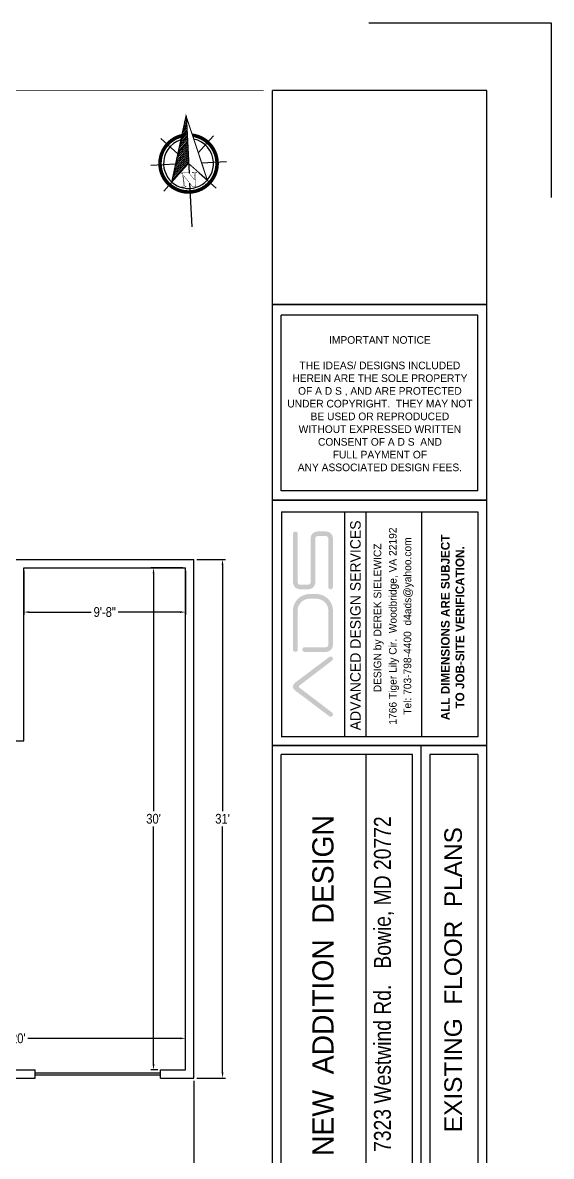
# Model space of a CAD drawing. Header units: inches. Extents: x -1842 to 12195, y -2228 to 2193.
# Drawn here: x 3321 to 3700, y 729 to 1543 of the extents above; entities that cross this region are included whole.
import ezdxf

# ---------------------------------------------------------------- set-up
doc = ezdxf.new("R2010")
doc.units = ezdxf.units.IN
doc.header["$LTSCALE"] = 6
doc.header["$MEASUREMENT"] = 0
doc.layers.add('Title Block', color=7, linetype='Continuous')
doc.layers.add('TXT', color=4, linetype='Continuous')
doc.styles.add('HS-DESIGN-PLAN', font='GOTHIC.TTF', dxfattribs={"height": 0.09375})
doc.styles.add('HS-DESIGN-TTLB', font='GOTHIC.TTF')
doc.styles.get("Standard").update_dxf_attribs({"font": 'ARIALN.TTF'})
doc.dimstyles.get("Standard").update_dxf_attribs({"dimtxt": 7, "dimasz": 4, "dimexe": 2, "dimexo": 2, "dimgap": 2, "dimtad": 0, "dimtih": 1, "dimtoh": 1, "dimdec": 0, "dimzin": 0, "dimdsep": 46, "dimlunit": 4, "dimtxsty": 'Standard', "dimcen": 0.09, "dimclrd": 3, "dimclre": 3, "dimclrt": 3, "dimadec": 0, "dimazin": 0, "dimtfac": 1, "dimtdec": 0, "dimtofl": 0, "dimtmove": 0, "dimatfit": 3, "dimfxl": 1, "dimtolj": 1, "dimtzin": 0, "dimarcsym": 0})

# ---------------------------------------------------------------- blocks, each defined once
blk = doc.blocks.new('*D36')
at = {"layer": 'Defpoints', "color": 0, "transparency": 16777216}
for p in [(3443.89, 1157.8), (3464.39, 1157.8), (3443.89, 785.6)]:
    blk.add_point(p, dxfattribs=at)
at = {"layer": 'Title Block', "color": 3, "lineweight": -2, "transparency": 16777216}
for p, q in [((3445.89, 1157.8), (3466.39, 1157.8)), ((3464.39, 1153.8), (3464.39, 977.27)), ((3464.39, 789.6), (3464.39, 966.12)), ((3445.89, 785.6), (3466.39, 785.6))]:
    blk.add_line(p, q, dxfattribs=at)
at = {"layer": 'Title Block', "color": 3, "transparency": 16777216}
for points in [[(3463.72, 1153.8), (3465.05, 1153.8), (3464.39, 1157.8)], [(3463.72, 789.6), (3465.05, 789.6), (3464.39, 785.6)]]:
    blk.add_solid(points, dxfattribs=at)
at = {"layer": 'Title Block', "color": 3, "transparency": 16777216, "insert": (3464.39, 971.7), "char_height": 7, "attachment_point": 5}
blk.add_mtext("\\A1;31'", dxfattribs=at)
blk = doc.blocks.new('*D47')
at = {"layer": 'Defpoints', "color": 0, "transparency": 16777216}
for p in [(3321.89, 1151.8), (3437.89, 1151.8), (3437.89, 1120.1)]:
    blk.add_point(p, dxfattribs=at)
at = {"layer": 'Title Block', "color": 3, "lineweight": -2, "transparency": 16777216}
for p, q in [((3321.89, 1149.8), (3321.89, 1118.1)), ((3437.89, 1149.8), (3437.89, 1118.1)), ((3325.89, 1120.1), (3370.25, 1120.1)), ((3433.89, 1120.1), (3389.52, 1120.1))]:
    blk.add_line(p, q, dxfattribs=at)
at = {"layer": 'Title Block', "color": 3, "transparency": 16777216}
for points in [[(3325.89, 1120.76), (3325.89, 1119.43), (3321.89, 1120.1)], [(3433.89, 1120.76), (3433.89, 1119.43), (3437.89, 1120.1)]]:
    blk.add_solid(points, dxfattribs=at)
at = {"layer": 'Title Block', "color": 3, "transparency": 16777216, "insert": (3379.89, 1120.1), "char_height": 7, "attachment_point": 5}
blk.add_mtext('\\A1;9\'-8"', dxfattribs=at)
blk = doc.blocks.new('*D49')
at = {"layer": 'Defpoints', "color": 0, "transparency": 16777216}
for p in [(3437.89, 1151.8), (3414.89, 791.6), (3419.89, 791.6)]:
    blk.add_point(p, dxfattribs=at)
at = {"layer": 'Title Block', "color": 3, "lineweight": -2, "transparency": 16777216}
for p, q in [((3435.89, 1151.8), (3412.89, 1151.8)), ((3414.89, 1147.8), (3414.89, 977.27)), ((3414.89, 795.6), (3414.89, 966.12)), ((3417.89, 791.6), (3412.89, 791.6))]:
    blk.add_line(p, q, dxfattribs=at)
at = {"layer": 'Title Block', "color": 3, "transparency": 16777216}
for points in [[(3414.22, 1147.8), (3415.55, 1147.8), (3414.89, 1151.8)], [(3414.22, 795.6), (3415.55, 795.6), (3414.89, 791.6)]]:
    blk.add_solid(points, dxfattribs=at)
at = {"layer": 'Title Block', "color": 3, "transparency": 16777216, "insert": (3414.89, 971.7), "char_height": 7, "attachment_point": 5}
blk.add_mtext("\\A1;30'", dxfattribs=at)
blk = doc.blocks.new('*D50')
at = {"layer": 'Defpoints', "color": 0, "transparency": 16777216}
for p in [(3197.89, 814.1), (3197.89, 791.6), (3437.89, 791.6)]:
    blk.add_point(p, dxfattribs=at)
at = {"layer": 'Title Block', "color": 3, "lineweight": -2, "transparency": 16777216}
for p, q in [((3197.89, 793.6), (3197.89, 816.1)), ((3201.89, 814.1), (3310.97, 814.1)), ((3433.89, 814.1), (3324.8, 814.1)), ((3437.89, 793.6), (3437.89, 816.1))]:
    blk.add_line(p, q, dxfattribs=at)
at = {"layer": 'Title Block', "color": 3, "transparency": 16777216}
for points in [[(3201.89, 814.76), (3201.89, 813.43), (3197.89, 814.1)], [(3433.89, 814.76), (3433.89, 813.43), (3437.89, 814.1)]]:
    blk.add_solid(points, dxfattribs=at)
at = {"layer": 'Title Block', "color": 3, "transparency": 16777216, "insert": (3317.89, 814.1), "char_height": 7, "attachment_point": 5}
blk.add_mtext("\\A1;20'", dxfattribs=at)
blk = doc.blocks.new('*D61')
at = {"layer": 'Defpoints', "color": 0, "transparency": 16777216}
for p in [(3443.89, 785.6), (3191.89, 737.2), (3443.89, 713.1)]:
    blk.add_point(p, dxfattribs=at)
at = {"layer": 'Title Block', "color": 3, "lineweight": -2, "transparency": 16777216}
for p, q in [((3443.89, 783.6), (3443.89, 711.1)), ((3191.89, 735.2), (3191.89, 711.1)), ((3195.89, 713.1), (3310.97, 713.1)), ((3439.89, 713.1), (3324.8, 713.1))]:
    blk.add_line(p, q, dxfattribs=at)
at = {"layer": 'Title Block', "color": 3, "transparency": 16777216}
for points in [[(3195.89, 713.76), (3195.89, 712.43), (3191.89, 713.1)], [(3439.89, 713.76), (3439.89, 712.43), (3443.89, 713.1)]]:
    blk.add_solid(points, dxfattribs=at)
at = {"layer": 'Title Block', "color": 3, "transparency": 16777216, "insert": (3317.89, 713.1), "char_height": 7, "attachment_point": 5}
blk.add_mtext("\\A1;21'", dxfattribs=at)
blk = doc.blocks.new('*X137')
at = {"color": 0}
for p, q in [((147.15, -410.22), (147.62, -409.76)), ((147.35, -409.49), (147.62, -409.23)), ((147.55, -408.76), (147.62, -408.7)), ((145.96, -414.6), (147.62, -412.94)), ((146.16, -413.87), (147.62, -412.41)), ((146.36, -413.14), (147.62, -411.88)), ((146.55, -412.41), (147.62, -411.35)), ((146.75, -411.68), (147.62, -410.82)), ((146.95, -410.95), (147.62, -410.29)), ((144.76, -418.98), (147.62, -416.12)), ((144.96, -418.25), (147.62, -415.59)), ((145.16, -417.52), (147.62, -415.06)), ((145.36, -416.79), (147.62, -414.53)), ((145.56, -416.06), (147.62, -414)), ((145.76, -415.33), (147.62, -413.47)), ((143.56, -423.36), (147.62, -419.3)), ((143.76, -422.63), (147.62, -418.77)), ((143.96, -421.9), (147.62, -418.24)), ((144.16, -421.17), (147.62, -417.71)), ((144.36, -420.44), (147.62, -417.18)), ((144.56, -419.71), (147.62, -416.65)), ((142.76, -426.28), (147.62, -421.42)), ((142.96, -425.55), (147.62, -420.89)), ((143.16, -424.82), (147.62, -420.36)), ((143.36, -424.09), (147.62, -419.83))]:
    blk.add_line(p, q, dxfattribs=at)
blk = doc.blocks.new('North')
for p, q in [((-0.05, 18.32), (-0.05, 2.23)), ((-2.92, 7.82), (-7.42, 12.32)), ((2.82, 7.82), (7.32, 12.32)), ((-3.71, 4.95), (-10.67, 4.95)), ((3.61, 4.95), (10.57, 4.95)), ((-2.92, 2.08), (-7.42, -2.42)), ((2.82, 2.08), (7.32, -2.42)), ((-0.05, -0.54), (-0.05, -12.88))]:
    blk.add_line(p, q)
for points, const_width in [([(-5.06, -0.01), (-0.05, 18.32), (4.95, 0.05), (-0.05, 4.95), (-5.06, -0.01)], 0.3), ([(-1.6, -0.98), (-1.6, -1.05), (-1.59, -1.12), (-1.58, -1.18), (-1.57, -1.22), (-1.56, -1.27), (-1.54, -1.31), (-1.52, -1.33), (-1.5, -1.35), (-1.47, -1.37), (-1.44, -1.38), (-1.4, -1.4), (-1.34, -1.41), (-1.28, -1.42), (-1.21, -1.43), (-1.13, -1.43), (-1.05, -1.43), (-1.05, -1.59), (-2.39, -1.59), (-2.39, -1.43), (-2.35, -1.43), (-2.28, -1.43), (-2.21, -1.43), (-2.14, -1.42), (-2.09, -1.41), (-2.04, -1.4), (-2, -1.38), (-1.96, -1.37), (-1.94, -1.35), (-1.91, -1.33), (-1.88, -1.31), (-1.86, -1.27), (-1.85, -1.23), (-1.83, -1.18), (-1.82, -1.12), (-1.81, -1.06), (-1.81, -1), (-1.81, 2.29), (-2.39, 2.29), (-2.39, 2.44), (-0.21, 2.44), (1.39, 0.24), (1.39, 1.81), (1.39, 1.88), (1.38, 1.95), (1.37, 2), (1.36, 2.06), (1.35, 2.1), (1.33, 2.14), (1.31, 2.17), (1.29, 2.19), (1.26, 2.21), (1.22, 2.23), (1.17, 2.25), (1.12, 2.26), (1.06, 2.27), (0.99, 2.28), (0.92, 2.29), (0.84, 2.29), (0.82, 2.29), (0.82, 2.44), (2.16, 2.44), (2.16, 2.29), (2.12, 2.29), (2.04, 2.29), (1.98, 2.28), (1.92, 2.27), (1.86, 2.26), (1.81, 2.25), (1.77, 2.24), (1.73, 2.22), (1.71, 2.2), (1.69, 2.18), (1.67, 2.15), (1.65, 2.1), (1.63, 2.06), (1.62, 2.01), (1.61, 1.95), (1.61, 1.88), (1.61, 1.81), (1.61, -1.59), (0.7, -1.59), (-1.6, 1.62), (-1.6, -0.98), (-1.6, -0.98)], 0.1)]:
    blk.add_lwpolyline(points, dxfattribs=dict(const_width=const_width))
at = {"const_width": 1}
for points in [[(-8.05, 4.95, 1), (7.95, 4.95, 0.359415), (1.47, 12.8, 1)], [(-1.57, 12.8, 0.359415), (-8.05, 4.95, 1)]]:
    blk.add_lwpolyline(points, format="xyb", dxfattribs=at)
for start, end in [(105.027, 180), (0, 74.973), (180, 0)]:
    blk.add_arc((-0.05, 4.95), 7, start, end)
blk.add_blockref('*X137', (-147.67, 426.84))

msp = doc.modelspace()

# ---------------------------------------------------------------- hatches: boundary and pattern name
at = {"layer": 'Title Block'}
h = msp.add_hatch(color=256, dxfattribs=at)
h.paths.add_polyline_path([(3542.870824, 1085.2007088, 0.1912949762), (3543.5388041, 1086.2357146), (3543.5388041, 1086.8827609, 0.1065363828), (3543.2602102, 1087.5283805, 0.1989123674), (3542.1770189, 1088.2051502), (3541.6263436, 1088.2051502, 0.1139636446), (3540.9325385, 1087.9177667), (3516.3527652, 1069.3396385, 0.5149988252), (3516.3527652, 1063.9055228), (3540.9325385, 1045.3273946, 0.1139636446), (3541.6263436, 1045.0400111), (3542.1770189, 1045.0400111, 0.1989123674), (3543.2602102, 1045.7167808, 0.1065363829), (3543.5388041, 1046.3624004), (3543.5388041, 1047.0094467, 0.1912949762), (3542.870824, 1048.0444525), (3519.4563961, 1065.9289213, -0.5343557179), (3519.4563961, 1067.31624)])
h.paths.add_polyline_path([(3538.5324535, 1091.5427173, 0.4142135624), (3543.5388041, 1096.5490679), (3543.5388041, 1119.6888045, 0.440849221), (3531.8573193, 1133.0390729), (3526.6349684, 1133.0390729, 0.440849221), (3514.9534836, 1119.6888045), (3514.9534836, 1093.2115008, 0.4142135624), (3516.6222671, 1091.5427173, 0.4142135624), (3518.2910507, 1093.2115008), (3518.2910507, 1119.6888045, -0.4500136067), (3526.6349684, 1129.7015058), (3531.8573193, 1129.7015058, -0.4500136067), (3540.201237, 1119.6888045), (3540.201237, 1096.5490679, -0.4142135624), (3538.5324535, 1094.8802844), (3523.2974013, 1094.8802844, 0.4142135624), (3521.6286178, 1093.2115008, 0.4142135624), (3523.2974013, 1091.5427173)])
h.paths.add_polyline_path([(3527.5773603, 1141.480773, -0.4142135624), (3525.9085768, 1139.8119895), (3519.9598342, 1139.8119895, -0.4142135624), (3518.2910507, 1141.480773), (3518.2910507, 1176.3019944, 0.4142135624), (3516.6222671, 1177.9707779, 0.4142135624), (3514.9534836, 1176.3019944), (3514.9534836, 1141.480773, 0.4142135624), (3519.9598342, 1136.4744224), (3525.9085768, 1136.4744224, 0.4142135624), (3530.9149274, 1141.480773), (3530.9149274, 1172.9644273, -0.4142135624), (3532.5837109, 1174.6332108), (3538.5324535, 1174.6332108, -0.4142135624), (3540.201237, 1172.9644273), (3540.201237, 1138.1432059, 0.4142135624), (3541.8700206, 1136.4744224, 0.4142135624), (3543.5388041, 1138.1432059), (3543.5388041, 1172.9644273, 0.4142135624), (3538.5324535, 1177.9707779), (3532.5837109, 1177.9707779, 0.4142135624), (3527.5773603, 1172.9644273)])
h = msp.add_hatch(color=256, dxfattribs=at)
h.paths.add_polyline_path([(3542.870824, 1085.2007088, 0.1912949762), (3543.5388041, 1086.2357146), (3543.5388041, 1086.8827609, 0.1065363828), (3543.2602102, 1087.5283805, 0.1989123674), (3542.1770189, 1088.2051502), (3541.6263436, 1088.2051502, 0.1139636446), (3540.9325385, 1087.9177667), (3516.3527652, 1069.3396385, 0.5149988252), (3516.3527652, 1063.9055228), (3540.9325385, 1045.3273946, 0.1139636446), (3541.6263436, 1045.0400111), (3542.1770189, 1045.0400111, 0.1989123674), (3543.2602102, 1045.7167808, 0.1065363829), (3543.5388041, 1046.3624004), (3543.5388041, 1047.0094467, 0.1912949762), (3542.870824, 1048.0444525), (3519.4563961, 1065.9289213, -0.5343557179), (3519.4563961, 1067.31624)])
h.paths.add_polyline_path([(3538.5324535, 1091.5427173, 0.4142135624), (3543.5388041, 1096.5490679), (3543.5388041, 1119.6888045, 0.440849221), (3531.8573193, 1133.0390729), (3526.6349684, 1133.0390729, 0.440849221), (3514.9534836, 1119.6888045), (3514.9534836, 1093.2115008, 0.4142135624), (3516.6222671, 1091.5427173, 0.4142135624), (3518.2910507, 1093.2115008), (3518.2910507, 1119.6888045, -0.4500136067), (3526.6349684, 1129.7015058), (3531.8573193, 1129.7015058, -0.4500136067), (3540.201237, 1119.6888045), (3540.201237, 1096.5490679, -0.4142135624), (3538.5324535, 1094.8802844), (3523.2974013, 1094.8802844, 0.4142135624), (3521.6286178, 1093.2115008, 0.4142135624), (3523.2974013, 1091.5427173)])
h.paths.add_polyline_path([(3527.5773603, 1141.480773, -0.4142135624), (3525.9085768, 1139.8119895), (3519.9598342, 1139.8119895, -0.4142135624), (3518.2910507, 1141.480773), (3518.2910507, 1176.3019944, 0.4142135624), (3516.6222671, 1177.9707779, 0.4142135624), (3514.9534836, 1176.3019944), (3514.9534836, 1141.480773, 0.4142135624), (3519.9598342, 1136.4744224), (3525.9085768, 1136.4744224, 0.4142135624), (3530.9149274, 1141.480773), (3530.9149274, 1172.9644273, -0.4142135624), (3532.5837109, 1174.6332108), (3538.5324535, 1174.6332108, -0.4142135624), (3540.201237, 1172.9644273), (3540.201237, 1138.1432059, 0.4142135624), (3541.8700206, 1136.4744224, 0.4142135624), (3543.5388041, 1138.1432059), (3543.5388041, 1172.9644273, 0.4142135624), (3538.5324535, 1177.9707779), (3532.5837109, 1177.9707779, 0.4142135624), (3527.5773603, 1172.9644273)])

# ---------------------------------------------------------------- linework, layer by layer
msp.add_lwpolyline([(1998.8759753, 1494.6223555, 0.5, 0.5, 0), (3493.93521, 1494.6223555, 0, 0, 0), (3493.93521, 368.173134, 0.5, 0.5, 0), (1998.8759753, 368.173134, 0.5, 0.5, 0)], format="xyseb")
for p, q in [((3569.3913682, 1543.1993155), (3700.1949532, 1543.1993155)), ((3569.3913682, 1543.1993155), (3700.1949532, 1543.1993155)), ((3569.3913682, 1543.1993155), (3700.1949532, 1543.1993155)), ((3569.3913682, 1543.1993155), (3700.1949532, 1543.1993155)), ((3569.3913682, 1543.1993155), (3700.1949532, 1543.1993155)), ((3569.3913682, 1543.1993155), (3700.1949532, 1543.1993155)), ((3569.3913682, 1543.1993155), (3700.1949532, 1543.1993155)), ((3569.3913682, 1543.1993155), (3700.1949532, 1543.1993155)), ((3700.1949532, 1543.1993155), (3700.1949532, 1417.7088355)), ((3700.1949532, 1543.1993155), (3700.1949532, 1417.7088355)), ((3700.1949532, 1543.1993155), (3700.1949532, 1417.7088355)), ((3700.1949532, 1543.1993155), (3700.1949532, 1417.7088355)), ((3700.1949532, 1543.1993155), (3700.1949532, 1417.7088355)), ((3700.1949532, 1543.1993155), (3700.1949532, 1417.7088355)), ((3700.1949532, 1543.1993155), (3700.1949532, 1417.7088355)), ((3700.1949532, 1543.1993155), (3700.1949532, 1417.7088355)), ((3700.1949532, 1543.1993155), (3700.1949532, 1417.7088355)), ((3700.1949532, 1543.1993155), (3700.1949532, 1417.7088355)), ((3700.1949532, 1543.1993155), (3700.1949532, 1417.7088355)), ((3700.1949532, 1543.1993155), (3700.1949532, 1417.7088355)), ((3700.1949532, 1543.1993155), (3700.1949532, 1417.7088355)), ((3700.1949532, 1543.1993155), (3700.1949532, 1417.7088355)), ((3700.1949532, 1543.1993155), (3700.1949532, 1417.7088355)), ((3700.1949532, 1543.1993155), (3700.1949532, 1417.7088355)), ((3700.1949532, 1543.1993155), (3700.1949532, 1417.7088355)), ((3700.1949532, 1543.1993155), (3700.1949532, 1417.7088355)), ((3700.1949532, 1543.1993155), (3700.1949532, 1417.7088355)), ((3700.1949532, 1543.1993155), (3700.1949532, 1417.7088355)), ((3700.1949532, 1543.1993155), (3700.1949532, 1417.7088355)), ((3700.1949532, 1543.1993155), (3700.1949532, 1417.7088355)), ((3700.1949532, 1543.1993155), (3700.1949532, 1417.7088355)), ((3700.1949532, 1543.1993155), (3700.1949532, 1417.7088355)), ((3700.1949532, 1543.1993155), (3700.1949532, 1417.7088355)), ((3700.1949532, 1543.1993155), (3700.1949532, 1417.7088355)), ((3700.1949532, 1543.1993155), (3700.1949532, 1417.7088355)), ((3700.1949532, 1543.1993155), (3700.1949532, 1417.7088355)), ((3700.1949532, 1543.1993155), (3700.1949532, 1417.7088355)), ((3700.1949532, 1543.1993155), (3700.1949532, 1417.7088355)), ((3500.260335, 368.173124), (3500.260335, 1494.6223455)), ((3653.875335, 1494.6223455), (3500.260335, 1494.6223455)), ((3653.875335, 368.173124), (3653.875335, 1494.6223455)), ((3500.260335, 1340.9398455), (3653.875335, 1340.9398455)), ((3500.260335, 1340.9398455), (3653.875335, 1340.9398455)), ((3500.260335, 1340.9398455), (3653.875335, 1340.9398455)), ((3500.260335, 1340.9398455), (3653.875335, 1340.9398455)), ((3653.875335, 1340.9398455), (3500.260335, 1340.9398455)), ((3506.530335, 1207.0310955), (3506.530335, 1333.3523455)), ((3647.605335, 1333.3523455), (3506.530335, 1333.3523455)), ((3506.530335, 1207.0310955), (3506.530335, 1333.3523455)), ((3647.605335, 1207.0310955), (3647.605335, 1333.3523455)), ((3647.605335, 1207.0310955), (3506.530335, 1207.0310955)), ((3500.260335, 1200.4398455), (3653.875335, 1200.4398455)), ((3500.260335, 1200.4398455), (3653.875335, 1200.4398455)), ((3500.260335, 1200.4398455), (3653.875335, 1200.4398455)), ((3653.875335, 1200.4398455), (3500.260335, 1200.4398455)), ((3506.58546, 1192.0310955), (3647.605335, 1192.0310955)), ((3506.58546, 1192.0310955), (3506.58546, 1030.5268462)), ((3506.58546, 1192.0310955), (3506.58546, 1030.5268462)), ((3552.1169323, 1030.5268462), (3552.1169323, 1192.0310955)), ((3552.1169323, 1030.5268462), (3552.1169323, 1192.0310955)), ((3567.3711641, 1030.5268462), (3567.3711641, 1192.0310955)), ((3567.3711641, 1030.5268462), (3567.3711641, 1192.0310955)), ((3607.3711641, 1030.5268462), (3607.3711641, 1192.0310955)), ((3607.3711641, 1030.5268462), (3607.3711641, 1192.0310955)), ((3647.605335, 1192.0310955), (3647.605335, 1030.5268462)), ((3191.8850469, 1157.796174), (3443.8850469, 1157.796174)), ((3443.8850469, 785.596174), (3443.8850469, 1157.796174)), ((3321.8850469, 1027.796174), (3321.8850469, 1151.796174)), ((3321.8850469, 1151.796174), (3437.8850469, 1151.796174)), ((3437.8850469, 791.596174), (3437.8850469, 1151.796174)), ((3273.8850469, 1027.796174), (3321.8850469, 1027.796174)), ((3647.605335, 1030.5268462), (3506.530335, 1030.5268462)), ((3500.260335, 1024.2568462), (3653.875335, 1024.2568462)), ((3500.260335, 1024.2568462), (3653.875335, 1024.2568462)), ((3653.875335, 1024.2568462), (3500.260335, 1024.2568462)), ((3506.530335, 693.4646165), (3506.530335, 1017.9868462)), ((3600.580335, 1017.9868462), (3506.530335, 1017.9868462)), ((3567.3511831, 693.4646165), (3567.3511831, 1017.9868462)), ((3600.580335, 693.4646165), (3600.580335, 1017.9868462)), ((3606.850335, 687.1946165), (3606.850335, 1024.2568462)), ((3647.605335, 1017.9868462), (3613.120335, 1017.9868462)), ((3613.120335, 1017.9868462), (3613.120335, 693.4646165)), ((3647.605335, 1017.9868462), (3647.605335, 693.4646165)), ((3305.8850469, 791.596174), (3329.8850469, 791.596174)), ((3329.8850469, 785.596174), (3329.8850469, 791.596174)), ((3419.8850469, 785.596174), (3419.8850469, 791.596174)), ((3419.8850469, 791.596174), (3437.8850469, 791.596174)), ((3305.8850469, 785.596174), (3329.8850469, 785.596174)), ((3419.8850469, 785.596174), (3443.8850469, 785.596174))]:
    msp.add_line(p, q, dxfattribs=at)
at = {"layer": 'Title Block', "const_width": 0.5}
for points in [[(3500.260335, 1494.6223455), (3653.875335, 1494.6223455)], [(3500.260335, 368.173124), (3500.260335, 1494.6223455)], [(3653.875335, 368.173124), (3653.875335, 1494.6223455)], [(3500.260335, 1340.9398455), (3653.875335, 1340.9398455)], [(3500.260335, 1340.9398455), (3653.875335, 1340.9398455)], [(3500.260335, 1200.4398455), (3653.875335, 1200.4398455)], [(3500.260335, 1200.4398455), (3653.875335, 1200.4398455)], [(3500.260335, 1024.2568462), (3653.875335, 1024.2568462)], [(3500.260335, 1024.2568462), (3653.875335, 1024.2568462)], [(3606.850335, 687.1946165), (3606.850335, 1024.2568462)]]:
    msp.add_lwpolyline(points, dxfattribs=at)
at = {"layer": 'TXT'}
for p, q in [((3329.8850469, 789.296174), (3419.8850469, 789.296174)), ((3329.8850469, 787.896174), (3419.8850469, 787.896174))]:
    msp.add_line(p, q, dxfattribs=at)

# ---------------------------------------------------------------- block references
at = {"xscale": 2.559999999999999, "yscale": 2.559999999999999, "zscale": 2.559999999999999, "rotation": 3.052882514792429}
msp.add_blockref('North', (3440.8103634, 1429.4815543), dxfattribs=at)

# ---------------------------------------------------------------- texts
at = {"layer": 'Title Block', "insert": (3577.2584111, 1269.6830756), "char_height": 5.48625, "width": 1080.556998024, "attachment_point": 5, "style": 'HS-DESIGN-PLAN'}
msp.add_mtext('IMPORTANT NOTICE \\P\\P\\pxt2;THE IDEAS/ DESIGNS INCLUDED \\PHEREIN ARE THE SOLE PROPERTY \\POF A D S , AND ARE PROTECTED \\PUNDER COPYRIGHT.  THEY MAY NOT \\PBE USED OR REPRODUCED \\PWITHOUT EXPRESSED WRITTEN \\PCONSENT OF A D S  AND \\PFULL PAYMENT OF \\PANY ASSOCIATED DESIGN FEES.', dxfattribs=at)
at = {"layer": 'Title Block', "rotation": 90}
for s, insert, char_height, width, attachment_point, style in [('ADVANCED DESIGN SERVICES', (3559.7547099, 1110.5465389), 7.50975, 200.725788003, 5, 'HS-DESIGN-PLAN'), ('1766 Tiger Lily Cir.  Woodbridge, VA 22192', (3587.3210919, 1110.0499526), 5.48625, 248.576827248, 5, 'HS-DESIGN-PLAN'), ('1766 Tiger Lily Cir.  Woodbridge, VA 22192', (3587.3210919, 1110.0499526), 5.48625, 248.576827248, 5, 'HS-DESIGN-PLAN'), ('Tel: 703-798-4400  d4ads@yahoo.com', (3597.8290049, 1110.0729796), 5.48625, 248.576827248, 5, 'HS-DESIGN-PLAN'), ('Tel: 703-798-4400  d4ads@yahoo.com', (3597.8290049, 1110.0729796), 5.48625, 248.576827248, 5, 'HS-DESIGN-PLAN'), ('\\P{\\fCentury Gothic|b1|i0|c0|p34;\\H1.1429x;ALL DIMENSIONS ARE SUBJECT \\PTO JOB-SITE VERIFICATION.}', (3624.8836167, 1109.096174), 5.48625, 248.576827248, 5, 'HS-DESIGN-PLAN'), ('\\P{\\fCentury Gothic|b1|i0|c0|p34;\\H1.1429x;ALL DIMENSIONS ARE SUBJECT \\PTO JOB-SITE VERIFICATION.}', (3624.8836167, 1109.096174), 5.48625, 248.576827248, 5, 'HS-DESIGN-PLAN'), ('DESIGN by DEREK SIELEWICZ', (3576.347449, 1115.9540474), 5.48625, 248.576827248, 5, 'HS-DESIGN-PLAN'), ('DESIGN by DEREK SIELEWICZ', (3576.347449, 1115.9540474), 5.48625, 248.576827248, 5, 'HS-DESIGN-PLAN'), ('{\\H1.14632x;    NEW  ADDITION  DESIGN}', (3528.8075893, 707.1667828), 13.237439489, 488.490459411, 1, 'HS-DESIGN-TTLB'), ('\\pxb0.41667,a0.41667,t20;{\\fArial Narrow|b0|i0|c0|p34;7323 Westwind Rd.   Bowie, MD 20772}', (3573.009342, 732.5981129), 12.085821891, 788.928518224, 1, 'HS-DESIGN-TTLB'), ('{\\fSwis721 BdOul BT|b0|i0|c0|p82;EXISTING  FLOOR  PLANS}', (3629.8493474, 856.2479665), 12.54047025, 315.279058952, 5, 'HS-DESIGN-TTLB')]:
    msp.add_mtext(s, dxfattribs=dict(at, insert=insert, char_height=char_height, width=width, attachment_point=attachment_point, style=style))

# ---------------------------------------------------------------- dimensions: what is measured, and where the dimension line sits
at = {"layer": 'Title Block'}
for base, p1, p2, picture, middle in [((3464.3850469, 1157.796174), (3443.8850469, 785.596174), (3443.8850469, 1157.796174), '*D36', (3464.3850469, 971.696174)), ((3414.8850469, 791.596174), (3437.8850469, 1151.796174), (3419.8850469, 791.596174), '*D49', (3414.8850469, 971.696174))]:
    dim = msp.add_linear_dim(base=base, p1=p1, p2=p2, angle=90, dimstyle='Standard', dxfattribs=at)
    dim.commit()
    dim.dimension.update_dxf_attribs({"geometry": picture, "text_midpoint": middle})
for base, p1, p2, picture, middle in [((3437.8850469, 1120.096174), (3321.8850469, 1151.796174), (3437.8850469, 1151.796174), '*D47', (3379.8850469, 1120.096174)), ((3197.8850469, 814.096174), (3437.8850469, 791.596174), (3197.8850469, 791.596174), '*D50', (3317.8850469, 814.096174)), ((3443.8850469, 713.096174), (3191.8850469, 737.196174), (3443.8850469, 785.596174), '*D61', (3317.8850469, 713.096174))]:
    dim = msp.add_linear_dim(base=base, p1=p1, p2=p2, dimstyle='Standard', dxfattribs=at)
    dim.commit()
    dim.dimension.update_dxf_attribs({"geometry": picture, "text_midpoint": middle})

doc.saveas('drawing.dxf')
